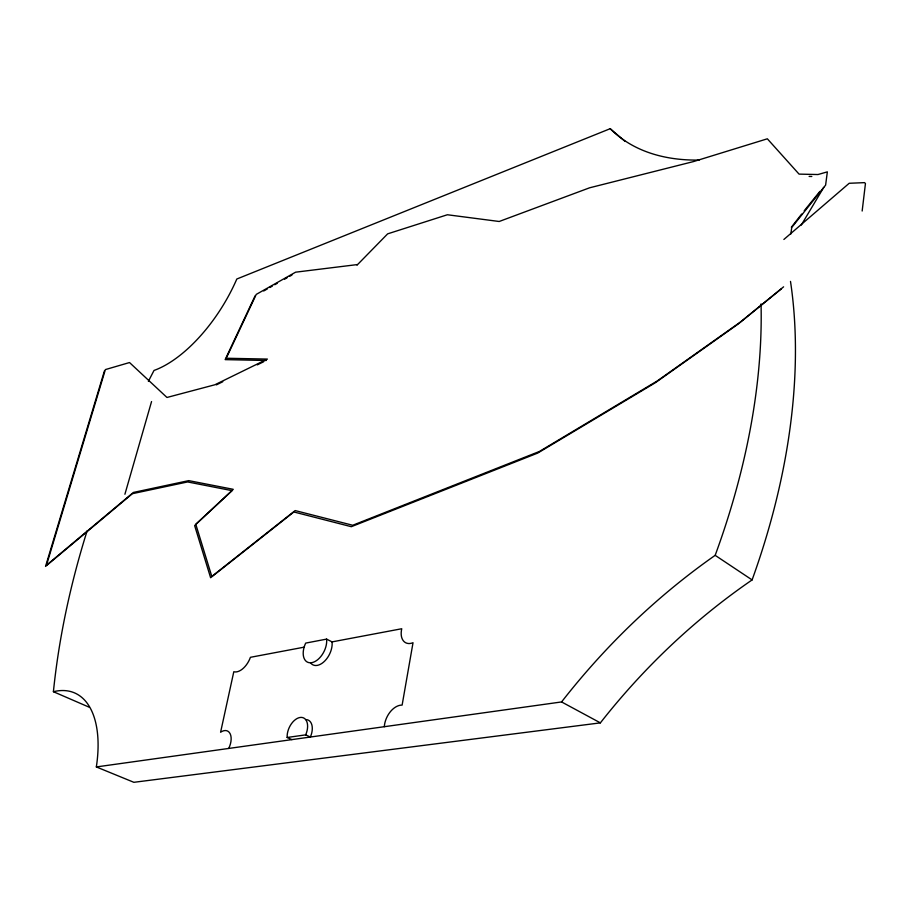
<?xml version="1.0" encoding="UTF-8"?>
<svg xmlns="http://www.w3.org/2000/svg" width="911" height="911" viewBox="0 0 911 911"><rect width="100%" height="100%" fill="white"/><g stroke="black" fill="none" stroke-linecap="round" stroke-linejoin="round"><path stroke-width="1.37" d="M862.159 211.022L865.45 183.532L864.55 182.633L849.2 183.282L783.881 239.456M790.839 234.013L791.739 227.477L825.617 185.115L827.347 171.86L817.998 174.536L799.061 174.115L767.347 138.802L693.442 161.589L589.599 187.803L499.194 221.487L447.381 214.757L387.642 233.854L357.044 265.124M124.909 494.252L151.556 401.557M104.446 370.857L45.55 566.414L132.368 493.694L187.632 481.942L232.1 490.665L194.635 525.556L210.612 577.733L293.866 511.971L351.316 526.695L537.627 453.12L655.339 382.734L738.411 323.86L781.467 288.776M255.114 295.824L225.142 359.629L266.217 360.494M823.726 187.404L801.27 225.085M791.34 227.26L801.634 214.074M804.208 210.783L819.9 191.367M783.597 286.828L740.472 321.982L657.252 380.957L539.346 451.492L352.716 525.26L295.164 510.57L211.796 576.435L195.774 524.246L233.284 489.321L188.736 480.632L133.393 492.441L46.472 565.253L105.369 369.593L129.521 362.544L166.964 397.469L214.916 384.761L267.401 359.082L226.247 358.251L256.242 294.401L295.597 272.184L357.351 264.577M263.712 290.973L267.39 288.889M269.85 287.512L272.309 286.122M274.758 284.733L277.217 283.344M284.585 279.187L287.045 277.809M289.504 276.42L291.953 275.031M216.374 384.875L222.762 381.743M257.278 364.867L263.666 361.747M699.192 160.074A306.745 169.708 -44.4 0 1 610.199 128.69L236.814 279.017A104.514 49.684 -57.9 0 1 154.027 370.447A665.77 429.958 -57.9 0 0 148.379 381.379M326.594 639.112L305.686 643.098A16.785 10.089 -63.3 0 0 311.892 662.639A16.785 10.089 -63.3 0 0 326.594 639.112L332.048 641.891L401.751 628.738A16.842 10.738 -62.2 0 0 413.025 642.71L402.127 705.091A18.334 11.843 -64.8 0 0 384.305 726.705M304.228 647.152L250.423 657.309A17.115 9.805 -63.9 0 1 233.797 671.737L220.599 732.228A14.417 8.324 -65.8 0 1 230.119 733.685A14.417 8.324 -65.8 0 1 228.707 748.443M305.663 734.87A14.827 8.996 -65.4 0 0 300.163 717.458A14.827 8.996 -65.4 0 0 287.159 737.477L305.663 734.87L310.355 737.033A14.792 9.008 -65.4 0 0 305.789 719.565M87.103 530.908A665.77 429.958 -57.9 0 0 53.407 691.711A109.4 55.446 -66.7 0 1 96.338 766.937L561.575 701.937A829.249 730.087 80.3 0 1 715.169 555.334A546.964 321.139 -60.2 0 0 761.038 303.932M790.497 281.397A537.797 325.193 -60.3 0 1 752.099 579.92A810.562 717.025 76.3 0 0 600.372 722.867L133.871 782.31L96.338 766.937M809.116 176.415L811.815 176.483M53.407 691.711L89.369 707.278M287.159 737.477L291.839 739.618M561.575 701.937L600.372 722.867M715.169 555.334L752.099 579.92M610.199 128.69L625.128 141.41M332.048 641.891A16.74 10.112 -63.4 0 1 324.885 660.885A16.74 10.112 -63.4 0 1 311.015 663.39"/></g></svg>
